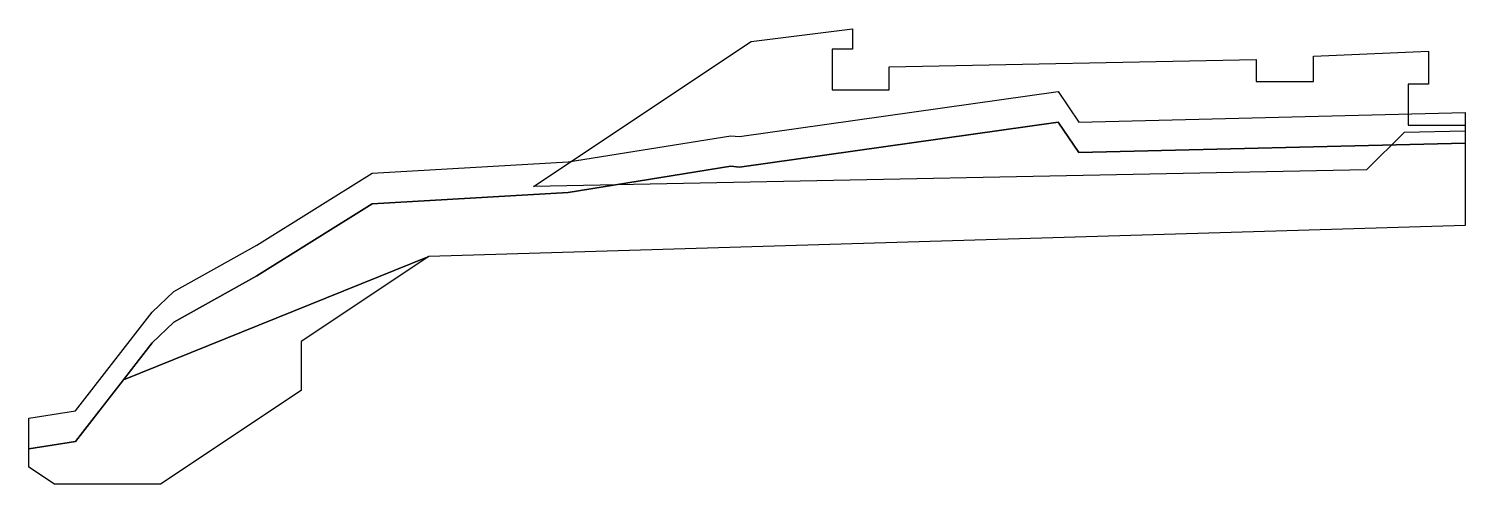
# Model space of a CAD drawing. Extents: x -717 to 1451, y -133302 to 233.
# Drawn here: x -106.55 to -99.51, y -111640.18 to -111637.94 of the extents above; entities that cross this region are included whole.
import ezdxf

# ---------------------------------------------------------------- set-up
doc = ezdxf.new("R2010")
doc.units = 0
for name, color, linetype, true_color in [('Объём_2563', 7, 'Continuous', 0xff8000), ('Объём_2570', 7, 'Continuous', 0x80ff00), ('Объём_2620', 2, 'Continuous', 0xffff00)]:
    doc.layers.add(name, color=color, linetype=linetype, true_color=true_color)
doc.layers.add('Объём_2650', color=7, linetype='Continuous')

msp = doc.modelspace()

# ---------------------------------------------------------------- linework, layer by layer
at = {"layer": 'Объём_2563', "color": 250, "flags": 128}
msp.add_lwpolyline([(-99.8081, -111638.4515), (-99.9917, -111638.6352), (-104.0751, -111638.7169), (-103.0081, -111638.0055), (-102.5114, -111637.9437), (-102.5114, -111638.0437), (-102.6114, -111638.0437), (-102.6114, -111638.2437), (-102.3314, -111638.2437), (-102.3314, -111638.1302), (-100.5323, -111638.0946), (-100.5323, -111638.2025), (-100.2523, -111638.2025), (-100.2523, -111638.0782), (-99.688, -111638.0529), (-99.6879, -111638.2157), (-99.7879, -111638.2158), (-99.7877, -111638.4158), (-99.5081, -111638.4155), (-99.5081, -111638.4455), (-99.8081, -111638.4515), (-99.8081, -111638.4515)], dxfattribs=at)
at = {"layer": 'Объём_2570', "flags": 128}
msp.add_lwpolyline([(-99.5081, -111638.5049), (-99.5081, -111638.5049), (-101.4029, -111638.5507), (-101.5029, -111638.4008), (-103.0653, -111638.6219), (-103.1085, -111638.6178), (-103.9054, -111638.7457), (-104.8657, -111638.8015), (-105.4313, -111639.154), (-105.8377, -111639.3819), (-105.9443, -111639.4829), (-106.3206, -111639.9658), (-106.5494, -111640.0016), (-106.5494, -111639.8516), (-106.3206, -111639.8158), (-105.9443, -111639.3329), (-105.8377, -111639.2319), (-105.4313, -111639.004), (-104.8657, -111638.6515), (-103.9054, -111638.5957), (-103.1085, -111638.4678), (-103.0653, -111638.4719), (-101.5029, -111638.2508), (-101.4029, -111638.4007), (-99.5081, -111638.3549), (-99.5081, -111638.5049), (-99.5081, -111638.5049)], dxfattribs=at)
at = {"layer": 'Объём_2620', "flags": 128}
msp.add_lwpolyline([(-106.5494, -111640.0016), (-106.3206, -111639.9658), (-106.0856, -111639.6642), (-104.5889, -111639.0594), (-105.2133, -111639.4757), (-105.2133, -111639.716), (-105.9027, -111640.1757), (-106.4238, -111640.1757), (-106.5494, -111640.092), (-106.5494, -111640.0016), (-106.5494, -111640.0016)], dxfattribs=at)
at = {"layer": 'Объём_2650', "color": 6, "flags": 128}
msp.add_lwpolyline([(-105.9443, -111639.4829), (-105.8377, -111639.3819), (-105.4313, -111639.154), (-104.8657, -111638.8015), (-103.9054, -111638.7457), (-103.1085, -111638.6178), (-103.0653, -111638.6219), (-101.5029, -111638.4008), (-101.4029, -111638.5507), (-99.5081, -111638.5049), (-99.5081, -111638.907), (-104.5889, -111639.0594), (-106.0856, -111639.6642), (-105.9443, -111639.4829), (-105.9443, -111639.4829)], dxfattribs=at)

doc.saveas('drawing.dxf')
